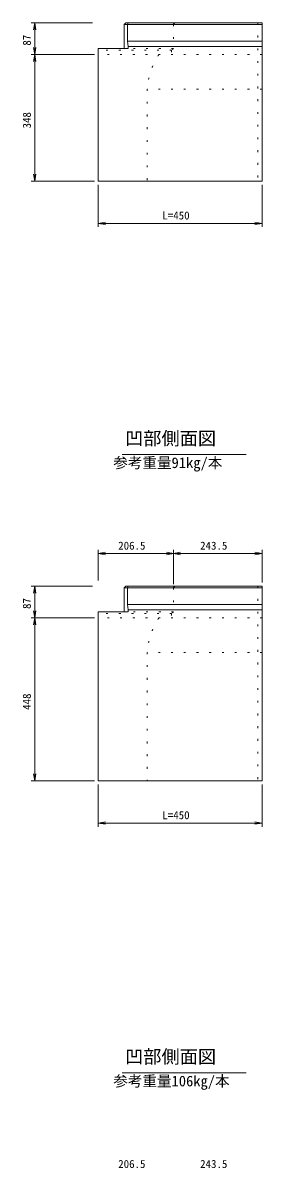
# Model space of a CAD drawing. Units: millimetres, scale not verified. Extents: x 43 to 84043, y -1 to 59399.
# Drawn here: x 44146 to 47432, y 29534 to 45276 of the extents above; entities that cross this region are included whole.
import ezdxf
from ezdxf.enums import TextEntityAlignment as Align

# ---------------------------------------------------------------- set-up
doc = ezdxf.new("R2010")
doc.units = ezdxf.units.MM
doc.header["$LTSCALE"] = 100
doc.linetypes.add('DOTTED', pattern=[1.75, 0.25, -1.5])
for name, color, linetype, lineweight in [('0_2', 7, 'Continuous', 18), ('D-STR-DIM（寸法）', 7, 'Continuous', 18), ('D-STR（構造物外形線）', 1, 'Continuous', 18)]:
    doc.layers.add(name, color=color, linetype=linetype, lineweight=lineweight)
doc.layers.add('D-TTL-TXT（文字）', color=7, linetype='Continuous')
doc.styles.add('ＭＳ ゴシック', font='')
doc.styles.get('ＭＳ ゴシック').set_extended_font_data('MS Gothic')

msp = doc.modelspace()

# ---------------------------------------------------------------- linework, layer by layer
at = {"layer": '0_2'}
for p, q in [((44291.7, 45179), (44308, 45276.5)), ((44308, 45276.5), (44324.2, 45179)), ((44308, 45276.5), (44308, 45263.5)), ((44308, 44841.5), (44291.7, 44939)), ((44324.2, 44939), (44308, 44841.5)), ((44291.7, 44744), (44308, 44841.5)), ((44308, 44841.5), (44308, 44854.5)), ((44308, 44841.5), (44324.2, 44744)), ((44308, 44841.5), (44308, 44828.5)), ((44308, 43101.5), (44291.7, 43199)), ((44324.2, 43199), (44308, 43101.5)), ((44308, 43101.5), (44308, 43114.5)), ((45181.9, 42521.1), (45279.4, 42537.4)), ((45279.4, 42504.9), (45181.9, 42521.1)), ((45181.9, 42521.1), (45194.9, 42521.1)), ((47334.4, 42537.4), (47431.9, 42521.1)), ((47431.9, 42521.1), (47334.4, 42504.9)), ((47431.9, 42521.1), (47418.9, 42521.1)), ((45181.9, 37982.4), (45279.4, 37998.7)), ((45279.4, 37966.2), (45181.9, 37982.4)), ((45181.9, 37982.4), (45194.9, 37982.4)), ((46116.9, 37998.7), (46214.4, 37982.4)), ((46214.4, 37982.4), (46116.9, 37966.2)), ((46214.4, 37982.4), (46201.4, 37982.4)), ((46214.4, 37982.4), (46311.9, 37998.7)), ((46311.9, 37966.2), (46214.4, 37982.4)), ((46214.4, 37982.4), (46227.4, 37982.4)), ((47334.4, 37998.7), (47431.9, 37982.4)), ((47431.9, 37982.4), (47334.4, 37966.2)), ((47431.9, 37982.4), (47418.9, 37982.4)), ((44291.7, 37434.9), (44308, 37532.4)), ((44308, 37532.4), (44324.2, 37434.9)), ((44308, 37532.4), (44308, 37519.4)), ((44308, 37097.4), (44291.7, 37194.9)), ((44324.2, 37194.9), (44308, 37097.4)), ((44291.7, 36999.9), (44308, 37097.4)), ((44308, 37097.4), (44308, 37110.4)), ((44308, 37097.4), (44324.2, 36999.9)), ((44308, 37097.4), (44308, 37084.4)), ((44308, 34857.4), (44291.7, 34954.9)), ((44324.2, 34954.9), (44308, 34857.4)), ((44308, 34857.4), (44308, 34870.4)), ((45181.9, 34277), (45279.4, 34293.3)), ((45279.4, 34260.8), (45181.9, 34277)), ((45181.9, 34277), (45194.9, 34277)), ((47334.4, 34293.3), (47431.9, 34277)), ((47431.9, 34277), (47334.4, 34260.8)), ((47431.9, 34277), (47418.9, 34277))]:
    msp.add_line(p, q, dxfattribs=at)
at = {"layer": 'D-STR-DIM（寸法）'}
for p, q in [((45101.9, 45276.5), (44258, 45276.5)), ((44308, 45263.5), (44308, 44854.5)), ((45131.9, 44841.5), (44258, 44841.5)), ((45131.9, 44841.5), (44258, 44841.5)), ((44308, 44828.5), (44308, 43114.5)), ((45131.9, 43101.5), (44258, 43101.5)), ((45181.9, 43051.5), (45181.9, 42471.1)), ((47431.9, 43051.5), (47431.9, 42471.1)), ((47418.9, 42521.1), (45194.9, 42521.1)), ((45511, 39341.9), (47214.1, 39341.9)), ((45181.9, 37612.4), (45181.9, 38032.4)), ((46201.4, 37982.4), (45194.9, 37982.4)), ((46214.4, 37562.4), (46214.4, 38032.4)), ((46214.4, 37562.4), (46214.4, 38032.4)), ((47418.9, 37982.4), (46227.4, 37982.4)), ((47431.9, 37582.4), (47431.9, 38032.4)), ((45101.9, 37532.4), (44258, 37532.4)), ((44308, 37519.4), (44308, 37110.4)), ((45131.9, 37097.4), (44258, 37097.4)), ((45131.9, 37097.4), (44258, 37097.4)), ((44308, 37084.4), (44308, 34870.4)), ((45131.9, 34857.4), (44258, 34857.4)), ((45181.9, 34807.4), (45181.9, 34227)), ((47431.9, 34807.4), (47431.9, 34227)), ((47418.9, 34277), (45194.9, 34277)), ((45511, 30841.9), (47214.1, 30841.9))]:
    msp.add_line(p, q, dxfattribs=at)
at = {"layer": 'D-STR（構造物外形線）'}
for p, q in [((45560.6, 45276.5), (45535, 45256.5)), ((45535, 45256.5), (45535, 44926.5)), ((47431.9, 45256.5), (45535, 45256.5)), ((47431.9, 45276.5), (45560.6, 45276.5)), ((45594.4, 45276.5), (45582.2, 45256.5)), ((45582.2, 45256.5), (45582.2, 45026.5)), ((47431.9, 45276.5), (47431.9, 43101.5)), ((45582.2, 45026.5), (47431.9, 45026.5)), ((45582.2, 45026.5), (45591.3, 44951.5)), ((45181.9, 44926.5), (45181.9, 43101.5)), ((45181.9, 44926.5), (45591.3, 44926.5)), ((45591.3, 44951.5), (45591.3, 44926.5)), ((47431.9, 44951.5), (45591.3, 44951.5)), ((47431.9, 43101.5), (45181.9, 43101.5)), ((45560.6, 37532.4), (45535, 37512.4)), ((45535, 37512.4), (45535, 37182.4)), ((47431.9, 37512.4), (45535, 37512.4)), ((47431.9, 37532.4), (45560.6, 37532.4)), ((45594.4, 37532.4), (45582.2, 37512.4)), ((45582.2, 37512.4), (45582.2, 37282.4)), ((47431.9, 37532.4), (47431.9, 34857.4)), ((45181.9, 37182.4), (45181.9, 34857.4)), ((45181.9, 37182.4), (45591.3, 37182.4)), ((45582.2, 37282.4), (47431.9, 37282.4)), ((45582.2, 37282.4), (45591.3, 37207.4)), ((45591.3, 37207.4), (45591.3, 37182.4)), ((47431.9, 37207.4), (45591.3, 37207.4)), ((47431.9, 34857.4), (45181.9, 34857.4))]:
    msp.add_line(p, q, dxfattribs=at)
at = {"layer": 'D-STR（構造物外形線）', "linetype": 'DOTTED'}
for p, q in [((46234.4, 45276.5), (46214.4, 45256.5)), ((46214.4, 45256.5), (46214.4, 44926.5)), ((47371.9, 45276.5), (47371.9, 43101.5)), ((46189.4, 44901.5), (45181.9, 44901.5)), ((46214.4, 44926.5), (45591.3, 44926.5)), ((46214.4, 44926.5), (46189.4, 44901.5)), ((46189.4, 44901.5), (46189.4, 44841.5)), ((47431.9, 44841.5), (45181.9, 44841.5)), ((45854.6, 44366.6), (45854.6, 43101.5)), ((47431.9, 44366.6), (45854.6, 44366.6)), ((46234.4, 37532.4), (46214.4, 37512.4)), ((46214.4, 37512.4), (46214.4, 37182.4)), ((47371.9, 37532.4), (47371.9, 34857.4)), ((46189.4, 37157.4), (45181.9, 37157.4)), ((46214.4, 37182.4), (45591.3, 37182.4)), ((46214.4, 37182.4), (46189.4, 37157.4)), ((46189.4, 37157.4), (46189.4, 37097.4)), ((47431.9, 37097.4), (45181.9, 37097.4)), ((45854.6, 36622.5), (45854.6, 34857.4)), ((47431.9, 36622.5), (45854.6, 36622.5))]:
    msp.add_line(p, q, dxfattribs=at)
for centre in [(46867.7, 44290.1), (46867.7, 36546)]:
    msp.add_arc(centre, 1016, 147.13397, 175.683, dxfattribs=at)

# ---------------------------------------------------------------- texts
at = {"layer": 'D-STR-DIM（寸法）', "style": 'ＭＳ ゴシック'}
for s, p in [('87', (44288, 44963.8)), ('348', (44288, 43826.1)), ('87', (44288, 37219.7)), ('448', (44288, 35833.1))]:
    msp.add_text(s, height=110, rotation=90, dxfattribs=at).set_placement(p, align=Align.BOTTOM_LEFT)
for s, p in [('L=450', (46062.1, 42541.1)), ('206.5', (45455.6, 38002.4)), ('243.5', (46580.6, 38002.4)), ('L=450', (46062.1, 34297)), ('206.5', (45455.6, 29502.4)), ('243.5', (46580.6, 29502.4))]:
    msp.add_text(s, height=110, dxfattribs=at).set_placement(p, align=Align.BOTTOM_LEFT)
at = {"layer": 'D-TTL-TXT（文字）', "style": 'ＭＳ ゴシック'}
for s, height, p in [('凹部側面図', 183.3, (45549.7, 39418.4)), ('参考重量91kg/本', 146.6, (45388.1, 39113.1)), ('凹部側面図', 183.3, (45549.7, 30918.4)), ('参考重量106kg/本', 146.6, (45388.1, 30613.1))]:
    msp.add_text(s, height=height, dxfattribs=at).set_placement(p, align=Align.BOTTOM_LEFT)

doc.saveas('drawing.dxf')
